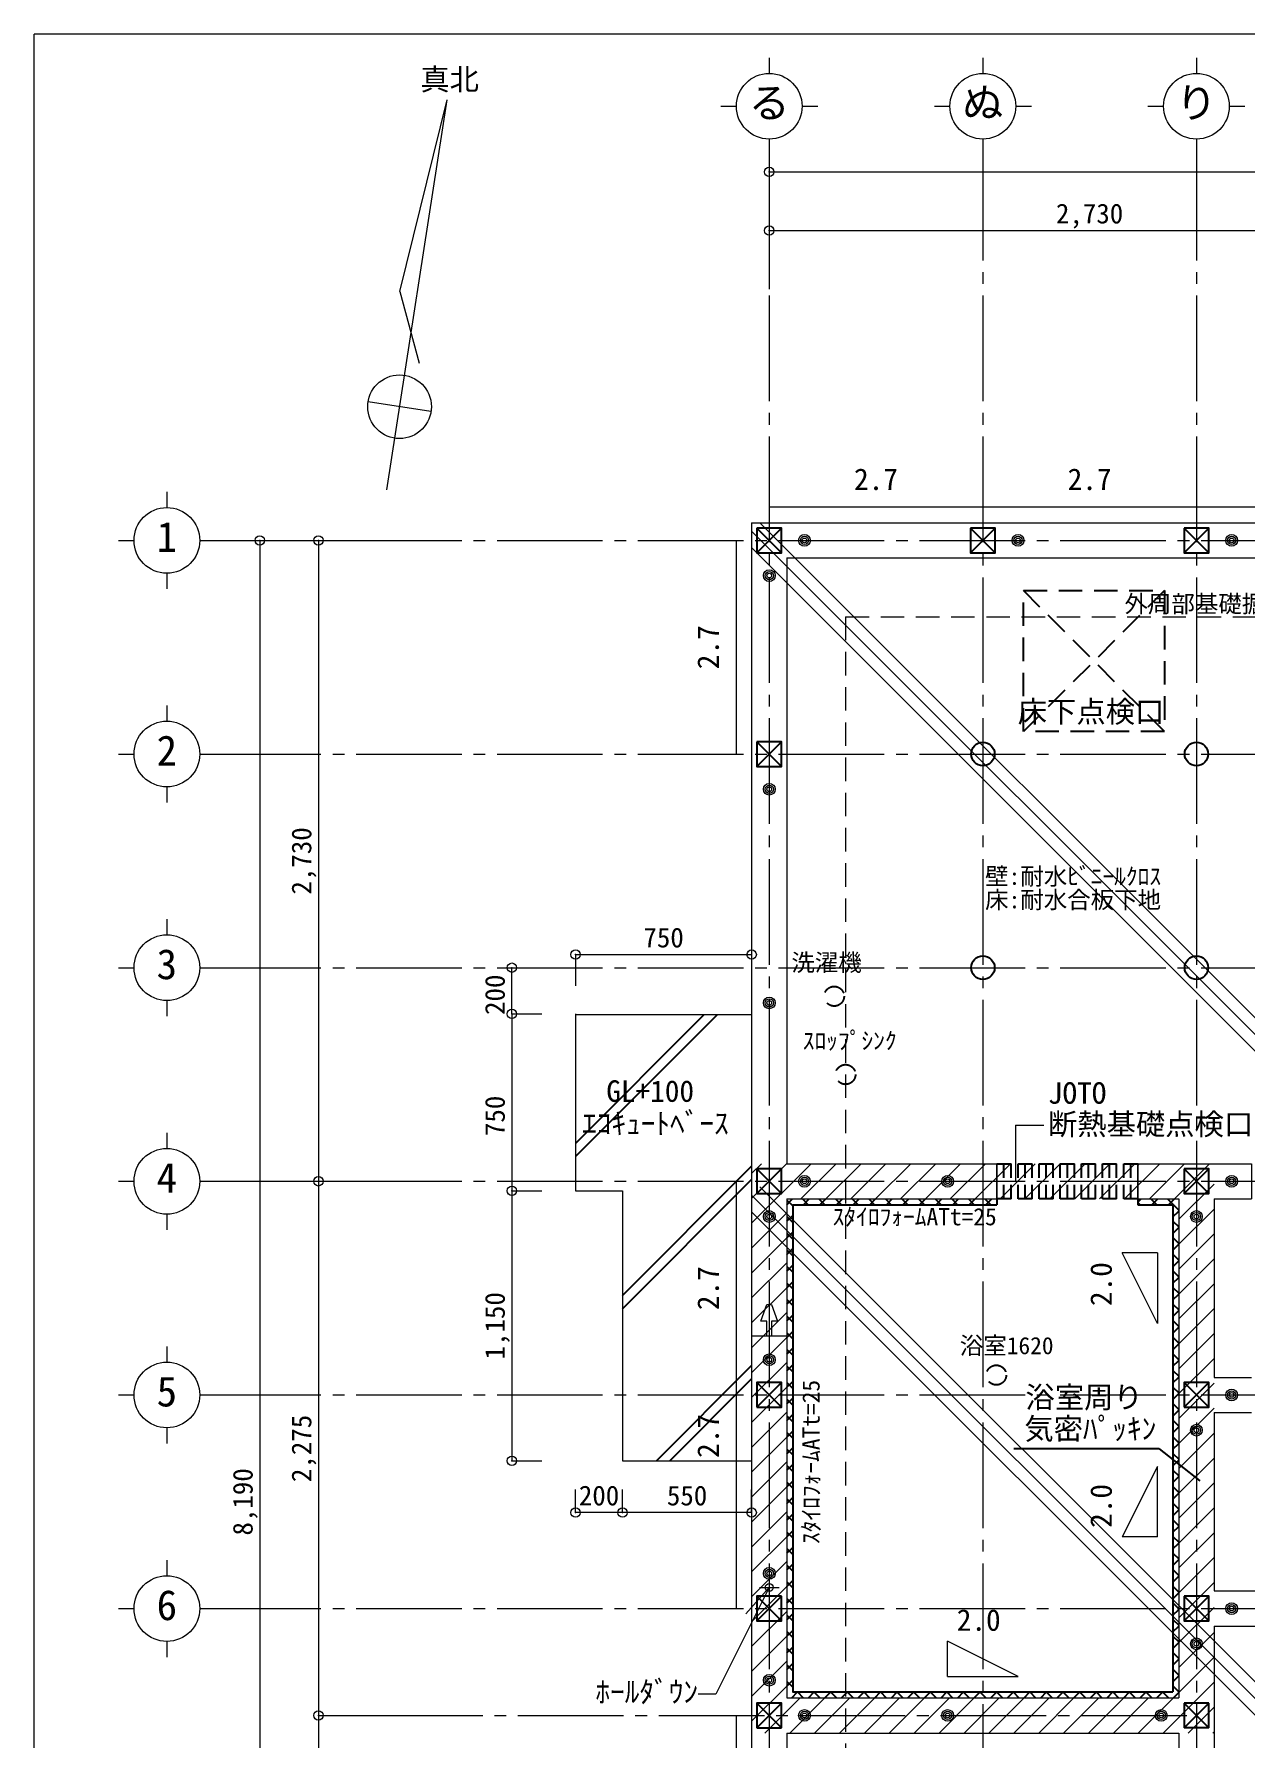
# Model space of a CAD drawing. Units: millimetres at full size, sheet at 1:50. Extents: x -26847 to 9830, y -6970 to 7062.
# Drawn here: x -9970 to -4807, y -199 to 7062 of the extents above; entities that cross this region are included whole.
import ezdxf
from ezdxf.enums import TextEntityAlignment as Align

# ---------------------------------------------------------------- set-up
doc = ezdxf.new("R2010")
doc.units = ezdxf.units.MM
doc.header["$LTSCALE"] = 50
doc.header["$PDMODE"] = 32
doc.header["$PDSIZE"] = 40
for name, pattern in [('CHAIN2', [12, 9, -1, 1, -1]), ('DASHED1', [1.8, 1.2, -0.6]), ('DASHED2', [3, 2, -1])]:
    doc.linetypes.add(name, pattern=pattern)
for name, color, linetype, lineweight in [('3-0_補助線', 4, 'CHAIN2', 9), ('3-1_通り芯・通り番号', 4, 'Continuous', 9), ('3-2_柱(黄)', 6, 'Continuous', 25), ('3-3_仕上線(黄)', 4, 'Continuous', 9), ('3-4_下地・間柱(水色)', 5, 'Continuous', 25), ('3-5_サッシ・室内建具', 4, 'Continuous', 9), ('3-6_住宅設備・造作', 6, 'Continuous', 25), ('3-7_家具点線', 4, 'DASHED2', 9), ('3-8_ハッチング', 5, 'DASHED1', 25), ('3-A_文字', 2, 'Continuous', 9), ('3-B_特記事項', 134, 'Continuous', 25), ('3-C_予備', 134, 'DASHED1', 25), ('3-F_寸法・方位', 4, 'Continuous', 9), ('C-0', 4, 'Continuous', 9), ('C-2', 2, 'Continuous', 9), ('C-A', 134, 'Continuous', 25)]:
    doc.layers.add(name, color=color, linetype=linetype, lineweight=lineweight)
doc.styles.add('ＭＳ ゴシック', font='')
doc.styles.get('ＭＳ ゴシック').set_extended_font_data('MS Gothic')

msp = doc.modelspace()

# ---------------------------------------------------------------- linework, layer by layer
at = {"layer": '3-0_補助線'}
for p, q in [((-6837.79, 6548.18), (-6837.79, -5342.52)), ((-5927.79, 6548.18), (-5927.79, -5342.52)), ((-5017.79, 6548.18), (-5017.79, -5342.52)), ((-9197.8, 4905.56), (5516.74, 4905.56)), ((-9197.8, 3995.56), (5516.74, 3995.56)), ((-9197.8, 3085.56), (5516.74, 3085.56)), ((-9197.8, 2175.56), (5516.74, 2175.56)), ((-9197.8, 1265.56), (5516.74, 1265.56)), ((-9197.8, 355.56), (5516.74, 355.56)), ((-8508.56, -99.44), (-5017.79, -99.44))]:
    msp.add_line(p, q, dxfattribs=at)
at = {"layer": '3-1_通り芯・通り番号'}
for p, q in [((-6837.79, 6961.32), (-6837.79, 6894.75)), ((-5927.79, 6961.32), (-5927.79, 6894.75)), ((-5017.79, 6961.32), (-5017.79, 6894.75)), ((-7044.36, 6754.75), (-6977.79, 6754.75)), ((-6697.79, 6754.75), (-6631.22, 6754.75)), ((-6134.36, 6754.75), (-6067.79, 6754.75)), ((-5787.79, 6754.75), (-5721.22, 6754.75)), ((-5224.36, 6754.75), (-5157.79, 6754.75)), ((-4877.79, 6754.75), (-4811.22, 6754.75)), ((-6837.79, 6614.75), (-6837.79, 6548.18)), ((-5927.79, 6614.75), (-5927.79, 6548.18)), ((-5017.79, 6614.75), (-5017.79, 6548.18)), ((-9404.37, 5112.13), (-9404.37, 5045.56)), ((-9610.94, 4905.56), (-9544.37, 4905.56)), ((-9264.37, 4905.56), (-9197.8, 4905.56)), ((-9404.37, 4765.56), (-9404.37, 4698.99)), ((-9404.37, 4202.13), (-9404.37, 4135.56)), ((-9610.94, 3995.56), (-9544.37, 3995.56)), ((-9264.37, 3995.56), (-9197.8, 3995.56)), ((-9404.37, 3855.56), (-9404.37, 3788.99)), ((-9404.37, 3292.13), (-9404.37, 3225.56)), ((-9610.94, 3085.56), (-9544.37, 3085.56)), ((-9264.37, 3085.56), (-9197.8, 3085.56)), ((-9404.37, 2945.56), (-9404.37, 2878.99)), ((-9404.37, 2382.13), (-9404.37, 2315.56)), ((-9610.94, 2175.56), (-9544.37, 2175.56)), ((-9264.37, 2175.56), (-9197.8, 2175.56)), ((-9404.37, 2035.56), (-9404.37, 1968.99)), ((-9404.37, 1472.13), (-9404.37, 1405.56)), ((-9610.94, 1265.56), (-9544.37, 1265.56)), ((-9264.37, 1265.56), (-9197.8, 1265.56)), ((-9404.37, 1125.56), (-9404.37, 1058.99)), ((-9404.37, 562.13), (-9404.37, 495.56)), ((-9610.94, 355.56), (-9544.37, 355.56)), ((-9264.37, 355.56), (-9197.8, 355.56)), ((-9404.37, 215.56), (-9404.37, 148.99))]:
    msp.add_line(p, q, dxfattribs=at)
for centre in [(-6837.79, 6754.75), (-5927.79, 6754.75), (-5017.79, 6754.75), (-9404.37, 4905.56), (-9404.37, 3995.56), (-9404.37, 3085.56), (-9404.37, 2175.56), (-9404.37, 1265.56), (-9404.37, 355.56)]:
    msp.add_circle(centre, 140, dxfattribs=at)
at = {"layer": '3-2_柱(黄)'}
for p, q in [((-6890.29, 4958.06), (-6785.29, 4853.06)), ((-6785.29, 4958.06), (-6890.29, 4853.06)), ((-5980.29, 4958.06), (-5875.29, 4853.06)), ((-5875.29, 4958.06), (-5980.29, 4853.06)), ((-5070.29, 4958.06), (-4965.29, 4853.06)), ((-4965.29, 4958.06), (-5070.29, 4853.06)), ((-6890.29, 4048.06), (-6785.29, 3943.06)), ((-6785.29, 4048.06), (-6890.29, 3943.06)), ((-5070.29, 2228.06), (-4965.29, 2123.06)), ((-4965.29, 2228.06), (-5070.29, 2123.06)), ((-6890.29, 1213.06), (-6785.29, 1318.06)), ((-6890.29, 1318.06), (-6785.29, 1213.06)), ((-5070.29, 1213.06), (-4965.29, 1318.06)), ((-5070.29, 1318.06), (-4965.29, 1213.06)), ((-6890.29, 408.06), (-6785.29, 303.06)), ((-5070.29, 408.06), (-4965.29, 303.06)), ((-4965.29, 408.06), (-5070.29, 303.06)), ((-6785.29, -46.94), (-6890.29, -151.94)), ((-6890.29, -46.94), (-6890.29, -151.94)), ((-4965.29, -46.94), (-5070.29, -46.94)), ((-5070.29, -46.94), (-5070.29, -151.94)), ((-4965.29, -151.94), (-4965.29, -46.94)), ((-6890.29, -151.94), (-6785.29, -151.94)), ((-4965.29, -151.94), (-5070.29, -151.94))]:
    msp.add_line(p, q, dxfattribs=at)
for points in [[(-6890.29, 4958.06), (-6890.29, 4853.06), (-6785.29, 4853.06), (-6785.29, 4958.06)], [(-5980.29, 4958.06), (-5980.29, 4853.06), (-5875.29, 4853.06), (-5875.29, 4958.06)], [(-5070.29, 4958.06), (-5070.29, 4853.06), (-4965.29, 4853.06), (-4965.29, 4958.06)], [(-6890.29, 4048.06), (-6890.29, 3943.06), (-6785.29, 3943.06), (-6785.29, 4048.06)], [(-6890.29, 2228.06), (-6890.29, 2123.06), (-6785.29, 2123.06), (-6785.29, 2228.06)], [(-5070.29, 2228.06), (-5070.29, 2123.06), (-4965.29, 2123.06), (-4965.29, 2228.06)], [(-6890.29, 1213.06), (-6785.29, 1213.06), (-6785.29, 1318.06), (-6890.29, 1318.06)], [(-5070.29, 1213.06), (-4965.29, 1213.06), (-4965.29, 1318.06), (-5070.29, 1318.06)], [(-6785.29, 408.06), (-6890.29, 408.06), (-6890.29, 303.06)], [(-5070.29, 408.06), (-5070.29, 303.06), (-4965.29, 303.06), (-4965.29, 408.06)], [(-6785.29, -151.94), (-6785.29, -46.94), (-6890.29, -46.94)]]:
    msp.add_lwpolyline(points, close=True, dxfattribs=at)
for points in [[(-6890.29, 2228.06), (-6837.79, 2175.56), (-6785.29, 2123.06)], [(-6785.29, 2228.06), (-6837.79, 2175.56), (-6890.29, 2123.06)], [(-6890.29, 303.06), (-6785.29, 303.06), (-6785.29, 408.06)], [(-4965.29, -151.94), (-5017.79, -99.44), (-5070.29, -46.94)], [(-4965.29, -46.94), (-5017.79, -99.44), (-5070.29, -151.94)]]:
    msp.add_lwpolyline(points, dxfattribs=at)
at = {"layer": '3-3_仕上線(黄)'}
for p, q in [((-6912.79, 4980.56), (-6912.79, -3359.44)), ((-6762.79, 4830.56), (-6762.79, 2250.56)), ((-6762.79, 4830.56), (-4182.79, 4830.56)), ((-5267.79, 2250.56), (-5267.79, 2100.56)), ((-6762.79, 2100.56), (-5867.79, 2100.56)), ((-5267.79, 2100.56), (-5092.79, 2100.56)), ((-5092.79, 2100.56), (-5092.79, -24.44)), ((-4942.79, 2100.56), (-4942.79, 1340.56)), ((-4942.79, 2100.56), (-4782.79, 2100.56)), ((-4942.79, 1340.56), (-4782.79, 1340.56)), ((-4942.79, 1190.56), (-4942.79, 430.56)), ((-4942.79, 1190.56), (-4782.79, 1190.56)), ((-4942.79, 430.56), (-3272.79, 430.56)), ((-4942.79, 280.56), (-4942.79, -2434.44)), ((-4942.79, 280.56), (-2947.79, 280.56)), ((-6762.79, -174.44), (-6762.79, -934.44)), ((-6762.79, -174.44), (-5092.79, -174.44)), ((-5092.79, -174.44), (-5092.79, -934.44))]:
    msp.add_line(p, q, dxfattribs=at)
for points in [[(-6912.79, 4980.56), (2337.21, 4980.56), (2337.21, -3359.44)], [(-6762.79, 2250.56), (-5867.79, 2250.56), (-5867.79, 2100.56)], [(-5267.79, 2250.56), (-4782.79, 2250.56), (-4782.79, 2100.56)], [(-6762.79, 2100.56), (-6762.79, -24.44), (-5092.79, -24.44)]]:
    msp.add_lwpolyline(points, dxfattribs=at)
at = {"layer": '3-4_下地・間柱(水色)'}
for centre in [(-5927.79, 3995.56), (-5017.79, 3995.56), (-5927.79, 3085.56), (-5017.79, 3085.56)]:
    msp.add_circle(centre, 50, dxfattribs=at)
at = {"layer": '3-5_サッシ・室内建具'}
msp.add_line((-5867.79, 2100.56), (-5867.79, 2250.56), dxfattribs=at)
msp.add_lwpolyline([(-5267.79, 2100.56), (-5267.79, 2224.09), (-5267.79, 2250.56)], dxfattribs=at)
at = {"layer": '3-6_住宅設備・造作', "color": 4, "lineweight": 9}
for p, q in [((-7662.79, 2888.4), (-7662.79, 2135.56)), ((-7662.79, 2885.56), (-6912.79, 2885.56)), ((-7662.79, 2135.56), (-7462.79, 2135.56)), ((-7462.79, 2135.56), (-7462.79, 985.56)), ((-7462.79, 985.56), (-6912.79, 985.56))]:
    msp.add_line(p, q, dxfattribs=at)
at = {"layer": '3-6_住宅設備・造作'}
for p, q in [((-6762.79, 2076.05), (-6738.28, 2100.56)), ((-6762.79, 2095.88), (-6737.79, 2070.88)), ((-6737.79, 2075.56), (-5867.79, 2075.56)), ((-6696.75, 2100.56), (-6671.75, 2075.56)), ((-6692.56, 2075.56), (-6667.56, 2100.56)), ((-6626.04, 2100.56), (-6601.04, 2075.56)), ((-6621.85, 2075.56), (-6596.85, 2100.56)), ((-6555.33, 2100.56), (-6530.33, 2075.56)), ((-6551.14, 2075.56), (-6526.14, 2100.56)), ((-6484.62, 2100.56), (-6459.62, 2075.56)), ((-6480.43, 2075.56), (-6455.43, 2100.56)), ((-6413.91, 2100.56), (-6388.91, 2075.56)), ((-6409.72, 2075.56), (-6384.72, 2100.56)), ((-6343.2, 2100.56), (-6318.2, 2075.56)), ((-6339.01, 2075.56), (-6314.01, 2100.56)), ((-6272.49, 2100.56), (-6247.49, 2075.56)), ((-6268.3, 2075.56), (-6243.3, 2100.56)), ((-6201.78, 2100.56), (-6176.78, 2075.56)), ((-6197.59, 2075.56), (-6172.59, 2100.56)), ((-6131.07, 2100.56), (-6106.07, 2075.56)), ((-6126.88, 2075.56), (-6101.88, 2100.56)), ((-6060.36, 2100.56), (-6035.36, 2075.56)), ((-6056.17, 2075.56), (-6031.17, 2100.56)), ((-5989.65, 2100.56), (-5964.65, 2075.56)), ((-5985.46, 2075.56), (-5960.46, 2100.56)), ((-5918.94, 2100.56), (-5893.94, 2075.56)), ((-5914.75, 2075.56), (-5889.75, 2100.56)), ((-5867.79, 2100.56), (-5867.79, 2075.56)), ((-5267.79, 2100.56), (-5267.79, 2075.56)), ((-5267.79, 2086.12), (-5253.35, 2100.56)), ((-5267.79, 2085.81), (-5257.54, 2075.56)), ((-5267.79, 2075.56), (-5117.79, 2075.56)), ((-5211.83, 2100.56), (-5186.83, 2075.56)), ((-5207.64, 2075.56), (-5182.64, 2100.56)), ((-5141.12, 2100.56), (-5092.79, 2052.23)), ((-5136.93, 2075.56), (-5111.93, 2100.56)), ((-5117.79, 2075.56), (-5117.79, 0.56)), ((-5117.79, 2023.99), (-5092.79, 2048.99)), ((-6762.79, 2005.34), (-6737.79, 2030.34)), ((-6762.79, 2025.17), (-6737.79, 2000.17)), ((-5117.79, 2006.52), (-5092.79, 1981.52)), ((-5117.79, 1953.28), (-5092.79, 1978.28)), ((-6762.79, 1934.63), (-6737.79, 1959.63)), ((-6762.79, 1954.46), (-6737.79, 1929.46)), ((-6762.79, 1863.92), (-6737.79, 1888.92)), ((-5117.79, 1935.81), (-5092.79, 1910.81)), ((-5117.79, 1882.57), (-5092.79, 1907.57)), ((-6762.79, 1883.75), (-6737.79, 1858.75)), ((-6762.79, 1793.2), (-6737.79, 1818.2)), ((-5117.79, 1865.1), (-5092.79, 1840.1)), ((-5117.79, 1811.86), (-5092.79, 1836.86)), ((-6762.79, 1813.04), (-6737.79, 1788.04)), ((-6762.79, 1722.49), (-6737.79, 1747.49)), ((-5117.79, 1794.39), (-5092.79, 1769.39)), ((-5117.79, 1741.15), (-5092.79, 1766.15)), ((-6762.79, 1742.33), (-6737.79, 1717.33)), ((-6762.79, 1651.78), (-6737.79, 1676.78)), ((-6762.79, 1671.62), (-6737.79, 1646.62)), ((-5117.79, 1723.68), (-5092.79, 1698.68)), ((-5117.79, 1670.44), (-5092.79, 1695.44)), ((-6762.79, 1581.07), (-6737.79, 1606.07)), ((-6762.79, 1600.91), (-6737.79, 1575.91)), ((-5117.79, 1652.96), (-5092.79, 1627.96)), ((-5117.79, 1599.73), (-5092.79, 1624.73)), ((-6762.79, 1510.36), (-6737.79, 1535.36)), ((-6762.79, 1530.2), (-6737.79, 1505.2)), ((-5117.79, 1582.25), (-5092.79, 1557.25)), ((-5117.79, 1529.02), (-5092.79, 1554.02)), ((-6762.79, 1439.65), (-6737.79, 1464.65)), ((-6762.79, 1459.49), (-6737.79, 1434.49)), ((-5117.79, 1511.54), (-5092.79, 1486.54)), ((-5117.79, 1458.31), (-5092.79, 1483.31)), ((-6762.79, 1368.94), (-6737.79, 1393.94)), ((-6762.79, 1388.78), (-6737.79, 1363.78)), ((-5117.79, 1440.83), (-5092.79, 1415.83)), ((-5117.79, 1387.59), (-5092.79, 1412.59)), ((-6762.79, 1298.23), (-6737.79, 1323.23)), ((-6762.79, 1318.07), (-6737.79, 1293.07)), ((-5117.79, 1370.12), (-5092.79, 1345.12)), ((-5117.79, 1316.88), (-5092.79, 1341.88)), ((-6762.79, 1227.52), (-6737.79, 1252.52)), ((-6762.79, 1247.35), (-6737.79, 1222.35)), ((-5117.79, 1299.41), (-5092.79, 1274.41)), ((-5117.79, 1246.17), (-5092.79, 1271.17)), ((-6762.79, 1156.81), (-6737.79, 1181.81)), ((-6762.79, 1176.64), (-6737.79, 1151.64)), ((-5117.79, 1228.7), (-5092.79, 1203.7)), ((-5117.79, 1175.46), (-5092.79, 1200.46)), ((-6762.79, 1086.1), (-6737.79, 1111.1)), ((-6762.79, 1105.93), (-6737.79, 1080.93)), ((-5117.79, 1157.99), (-5092.79, 1132.99)), ((-5117.79, 1104.75), (-5092.79, 1129.75)), ((-6762.79, 1015.39), (-6737.79, 1040.39)), ((-6762.79, 1035.22), (-6737.79, 1010.22)), ((-5117.79, 1087.28), (-5092.79, 1062.28)), ((-5117.79, 1034.04), (-5092.79, 1059.04)), ((-6762.79, 944.68), (-6737.79, 969.68)), ((-6762.79, 964.51), (-6737.79, 939.51)), ((-5117.79, 1016.57), (-5092.79, 991.57)), ((-5117.79, 963.33), (-5092.79, 988.33)), ((-5117.79, 945.86), (-5092.79, 920.86)), ((-6762.79, 873.97), (-6737.79, 898.97)), ((-6762.79, 893.8), (-6737.79, 868.8)), ((-5117.79, 892.62), (-5092.79, 917.62)), ((-5117.79, 875.15), (-5092.79, 850.15)), ((-6762.79, 803.25), (-6737.79, 828.25)), ((-6762.79, 823.09), (-6737.79, 798.09)), ((-5117.79, 821.91), (-5092.79, 846.91)), ((-5117.79, 804.44), (-5092.79, 779.44)), ((-6762.79, 732.54), (-6737.79, 757.54)), ((-6762.79, 752.38), (-6737.79, 727.38)), ((-5117.79, 751.2), (-5092.79, 776.2)), ((-5117.79, 733.73), (-5092.79, 708.73)), ((-6762.79, 661.83), (-6737.79, 686.83)), ((-6762.79, 681.67), (-6737.79, 656.67)), ((-5117.79, 680.49), (-5092.79, 705.49)), ((-5117.79, 663.01), (-5092.79, 638.01)), ((-6762.79, 591.12), (-6737.79, 616.12)), ((-6762.79, 610.96), (-6737.79, 585.96)), ((-5117.79, 609.78), (-5092.79, 634.78)), ((-5117.79, 592.3), (-5092.79, 567.3)), ((-6762.79, 520.41), (-6737.79, 545.41)), ((-6762.79, 540.25), (-6737.79, 515.25)), ((-5117.79, 539.07), (-5092.79, 564.07)), ((-5117.79, 521.59), (-5092.79, 496.59)), ((-6762.79, 449.7), (-6737.79, 474.7)), ((-6762.79, 469.54), (-6737.79, 444.54)), ((-5117.79, 468.36), (-5092.79, 493.36)), ((-5117.79, 450.88), (-5092.79, 425.88)), ((-6762.79, 378.99), (-6737.79, 403.99)), ((-6762.79, 398.83), (-6737.79, 373.83)), ((-5117.79, 397.65), (-5092.79, 422.65)), ((-5117.79, 380.17), (-5092.79, 355.17)), ((-6762.79, 308.28), (-6737.79, 333.28)), ((-6762.79, 328.12), (-6737.79, 303.12)), ((-5117.79, 326.93), (-5092.79, 351.93)), ((-5117.79, 309.46), (-5092.79, 284.46)), ((-6762.79, 237.57), (-6737.79, 262.57)), ((-6762.79, 257.41), (-6737.79, 232.41)), ((-5117.79, 256.22), (-5092.79, 281.22)), ((-5117.79, 238.75), (-5092.79, 213.75)), ((-6762.79, 166.86), (-6737.79, 191.86)), ((-6762.79, 186.69), (-6737.79, 161.69)), ((-5117.79, 185.51), (-5092.79, 210.51)), ((-5117.79, 168.04), (-5092.79, 143.04)), ((-6762.79, 96.15), (-6737.79, 121.15)), ((-6762.79, 115.98), (-6737.79, 90.98)), ((-5117.79, 114.8), (-5092.79, 139.8)), ((-5117.79, 97.33), (-5092.79, 72.33)), ((-6762.79, 25.44), (-6737.79, 50.44)), ((-6762.79, 45.27), (-6737.79, 20.27)), ((-6741.95, -24.44), (-6716.95, 0.56)), ((-6718.07, 0.56), (-6693.07, -24.44)), ((-6671.24, -24.44), (-6646.24, 0.56)), ((-6647.36, 0.56), (-6622.36, -24.44)), ((-6600.53, -24.44), (-6575.53, 0.56)), ((-6576.65, 0.56), (-6551.65, -24.44)), ((-6529.82, -24.44), (-6504.82, 0.56)), ((-6505.94, 0.56), (-6480.94, -24.44)), ((-6459.11, -24.44), (-6434.11, 0.56)), ((-6435.23, 0.56), (-6410.23, -24.44)), ((-6388.4, -24.44), (-6363.4, 0.56)), ((-6364.52, 0.56), (-6339.52, -24.44)), ((-6317.69, -24.44), (-6292.69, 0.56)), ((-6293.81, 0.56), (-6268.81, -24.44)), ((-6246.98, -24.44), (-6221.98, 0.56)), ((-6223.1, 0.56), (-6198.1, -24.44)), ((-6176.27, -24.44), (-6151.27, 0.56)), ((-6152.39, 0.56), (-6127.39, -24.44)), ((-6105.56, -24.44), (-6080.56, 0.56)), ((-6081.68, 0.56), (-6056.68, -24.44)), ((-6034.85, -24.44), (-6009.85, 0.56)), ((-6010.97, 0.56), (-5985.97, -24.44)), ((-5964.14, -24.44), (-5939.14, 0.56)), ((-5940.26, 0.56), (-5915.26, -24.44)), ((-5893.43, -24.44), (-5868.43, 0.56)), ((-5869.55, 0.56), (-5844.55, -24.44)), ((-5822.72, -24.44), (-5797.72, 0.56)), ((-5798.84, 0.56), (-5773.84, -24.44)), ((-5752.01, -24.44), (-5727.01, 0.56)), ((-5728.12, 0.56), (-5703.12, -24.44)), ((-5681.29, -24.44), (-5656.29, 0.56)), ((-5657.41, 0.56), (-5632.41, -24.44)), ((-5610.58, -24.44), (-5585.58, 0.56)), ((-5586.7, 0.56), (-5561.7, -24.44)), ((-5539.87, -24.44), (-5514.87, 0.56)), ((-5515.99, 0.56), (-5490.99, -24.44)), ((-5469.16, -24.44), (-5444.16, 0.56)), ((-5445.28, 0.56), (-5420.28, -24.44)), ((-5398.45, -24.44), (-5373.45, 0.56)), ((-5374.57, 0.56), (-5349.57, -24.44)), ((-5327.74, -24.44), (-5302.74, 0.56)), ((-5303.86, 0.56), (-5278.86, -24.44)), ((-5257.03, -24.44), (-5232.03, 0.56)), ((-5233.15, 0.56), (-5208.15, -24.44)), ((-5186.32, -24.44), (-5161.32, 0.56)), ((-5162.44, 0.56), (-5137.44, -24.44)), ((-5117.79, 44.09), (-5092.79, 69.09)), ((-5117.79, 26.62), (-5092.79, 1.62)), ((-5115.61, -24.44), (-5092.79, -1.62))]:
    msp.add_line(p, q, dxfattribs=at)
msp.add_lwpolyline([(-6737.79, 2075.56), (-6737.79, 0.56), (-5117.79, 0.56)], dxfattribs=at)
at = {"layer": '3-7_家具点線'}
msp.add_line((-6512.79, 4580.56), (1937.21, 4580.56), dxfattribs=at)
msp.add_lwpolyline([(-6512.79, 4580.56), (-6512.79, -2959.44), (1937.21, -2959.44)], dxfattribs=at)
at = {"layer": '3-8_ハッチング', "color": 6, "linetype": 'DASHED2'}
for p, q in [((-5154.16, 4091.48), (-5754.16, 4691.48)), ((-5754.16, 4691.48), (-5154.16, 4691.48)), ((-5154.16, 4691.48), (-5154.16, 4091.48)), ((-5154.16, 4091.48), (-5754.16, 4091.48))]:
    msp.add_line(p, q, dxfattribs=at)
at = {"layer": '3-8_ハッチング'}
for p, q in [((-5867.79, 2250.56), (-5267.79, 2250.56)), ((-5837.79, 2100.56), (-5837.79, 2250.56)), ((-5807.79, 2100.56), (-5807.79, 2250.56)), ((-5777.79, 2100.56), (-5777.79, 2250.56)), ((-5747.79, 2100.56), (-5747.79, 2250.56)), ((-5717.79, 2100.56), (-5717.79, 2250.56)), ((-5687.79, 2100.56), (-5687.79, 2250.56)), ((-5657.79, 2100.56), (-5657.79, 2250.56)), ((-5627.79, 2100.56), (-5627.79, 2250.56)), ((-5597.79, 2100.56), (-5597.79, 2250.56)), ((-5567.79, 2100.56), (-5567.79, 2250.56)), ((-5537.79, 2100.56), (-5537.79, 2250.56)), ((-5507.79, 2100.56), (-5507.79, 2250.56)), ((-5477.79, 2100.56), (-5477.79, 2250.56)), ((-5447.79, 2100.56), (-5447.79, 2250.56)), ((-5417.79, 2100.56), (-5417.79, 2250.56)), ((-5387.79, 2100.56), (-5387.79, 2250.56)), ((-5357.79, 2100.56), (-5357.79, 2250.56)), ((-5327.79, 2100.56), (-5327.79, 2250.56)), ((-5297.79, 2100.56), (-5297.79, 2250.56)), ((-5267.79, 2100.56), (-5867.79, 2100.56))]:
    msp.add_line(p, q, dxfattribs=at)
at = {"layer": '3-8_ハッチング', "color": 6, "linetype": 'DASHED2'}
msp.add_lwpolyline([(-5154.16, 4691.48), (-5754.16, 4091.48), (-5754.16, 4691.48)], dxfattribs=at)
for centre in [(-6561.21, 2963.8), (-6512.79, 2630.56), (-5870.47, 1350.37)]:
    msp.add_circle(centre, 42.1, dxfattribs=at)
at = {"layer": '3-A_文字', "color": 4}
for p, q in [((-8467.8, 5121.54), (-8210.66, 6781.75)), ((-8412.31, 5966.31), (-8210.66, 6781.75)), ((-8412.31, 5966.31), (-8328.77, 5660.43)), ((-8279.14, 5454.17), (-8546.99, 5495.65))]:
    msp.add_line(p, q, dxfattribs=at)
at = {"layer": '3-A_文字'}
for p, q in [((1391.93, -3359.44), (-6912.79, 4945.28)), ((1462.64, -3359.44), (-6877.36, 4980.56)), ((1321.22, -3359.44), (-6912.79, 4874.57)), ((-5789.11, 2414.58), (-5668.49, 2414.58)), ((-5789.11, 2414.58), (-5789.11, 2175.56)), ((-1436.5, -3359.44), (-6912.79, 2116.85)), ((-1365.79, -3359.44), (-6877.36, 2152.13)), ((-1507.21, -3359.44), (-6912.79, 2046.14))]:
    msp.add_line(p, q, dxfattribs=at)
at = {"layer": '3-A_文字', "color": 4}
msp.add_circle((-8413.07, 5474.91), 135.52, dxfattribs=at)
at = {"layer": '3-B_特記事項'}
for p, q in [((-7662.16, 2338.76), (-7115.36, 2885.56)), ((-7662.16, 2282.19), (-7058.79, 2885.56)), ((-7462.79, 1689.6), (-6912.79, 2239.6)), ((-7462.79, 1633.03), (-6912.79, 2183.03)), ((-7318.3, 985.56), (-6912.79, 1391.07)), ((-7261.73, 985.56), (-6912.79, 1334.5))]:
    msp.add_line(p, q, dxfattribs=at)
at = {"layer": '3-C_予備'}
msp.add_line((-5261.85, 2250.56), (-5267.79, 2244.62), dxfattribs=at)
at = {"layer": '3-F_寸法・方位'}
for p, q in [((-9970.09, -6737.94), (-9970.09, 7062.06)), ((9829.91, 7062.06), (-9970.09, 7062.06)), ((-6837.79, 6475.28), (2262.21, 6475.28)), ((-6837.79, 6475.28), (-6837.79, 6225.28)), ((-6837.79, 6225.28), (-4107.79, 6225.28)), ((-6837.79, 6225.28), (-6837.79, 5975.28)), ((-9008.56, 4905.56), (-9008.56, -3284.44)), ((-9008.56, 4905.56), (-8758.56, 4905.56)), ((-8758.56, 4905.56), (-8758.56, 2175.56)), ((-8758.56, 4905.56), (-8508.56, 4905.56)), ((-7662.79, 3141.44), (-6912.79, 3141.44)), ((-7662.79, 3141.44), (-7662.79, 3008.07)), ((-6912.79, 3141.44), (-6912.79, 3008.07)), ((-7934.33, 2888.4), (-7934.33, 3085.56)), ((-7934.33, 3085.56), (-7807.36, 3085.56)), ((-7934.33, 2888.4), (-7934.33, 2135.56)), ((-7934.33, 2888.4), (-7807.36, 2888.4)), ((-7934.33, 2888.4), (-7807.36, 2888.4)), ((-8758.56, 2175.56), (-8508.56, 2175.56)), ((-8758.56, 2175.56), (-8758.56, -99.44)), ((-7934.33, 2135.56), (-7807.36, 2135.56)), ((-7934.33, 2135.56), (-7934.33, 985.56)), ((-7934.33, 985.56), (-7807.36, 985.56)), ((-7662.79, 764.86), (-7662.79, 862.36)), ((-7462.79, 764.86), (-7462.79, 862.36)), ((-6912.79, 764.86), (-6912.79, 862.36)), ((-7462.79, 764.86), (-7662.79, 764.86)), ((-6912.79, 764.86), (-7462.79, 764.86)), ((-8758.56, -99.44), (-8508.56, -99.44)), ((-8758.56, -99.44), (-8758.56, -1009.44))]:
    msp.add_line(p, q, dxfattribs=at)
for p in [(-6837.79, 6475.28), (-6837.79, 6225.28), (-9008.56, 4905.56), (-8758.56, 4905.56), (-7662.79, 3141.44), (-6912.79, 3141.44), (-7934.33, 3085.56), (-7934.33, 2888.4), (-8758.56, 2175.56), (-7934.33, 2135.56), (-7934.33, 985.56), (-7662.79, 764.86), (-7462.79, 764.86), (-6912.79, 764.86), (-8758.56, -99.44)]:
    msp.add_point(p, dxfattribs=at)
at = {"layer": 'C-0'}
for p, q in [((-5927.79, 5047.06), (-6837.79, 5047.06)), ((-5017.79, 5047.06), (-5927.79, 5047.06)), ((-4107.79, 5047.06), (-5017.79, 5047.06)), ((-6979.29, 4905.56), (-6979.29, 3995.56)), ((-5183.64, 1870.56), (-5333.64, 1870.56)), ((-5183.64, 1570.56), (-5333.64, 1870.56)), ((-5183.64, 1870.56), (-5183.64, 1570.56)), ((-6762.79, 1515.56), (-6912.79, 1515.56)), ((-5183.64, 960.56), (-5333.64, 660.56)), ((-5183.64, 660.56), (-5183.64, 960.56)), ((-5183.64, 660.56), (-5333.64, 660.56)), ((-6837.79, 445.56), (-6937.31, 333.33)), ((-6879.45, 445.56), (-6796.12, 445.56)), ((-6837.79, 487.23), (-6837.79, 403.89)), ((-5777.79, 66.42), (-6077.79, 216.42)), ((-6077.79, 66.42), (-6077.79, 216.42)), ((-6077.79, 66.42), (-5777.79, 66.42)), ((-6979.29, -99.44), (-6979.29, -1009.44))]:
    msp.add_line(p, q, dxfattribs=at)
for points in [[(-6979.29, 2175.56), (-6979.29, 1265.56), (-6979.29, 355.56)], [(-6873.25, 1580.56), (-6847.79, 1650.56), (-6827.79, 1650.56), (-6802.32, 1580.56), (-6827.79, 1580.56), (-6827.79, 1515.56)], [(-6847.79, 1515.56), (-6847.79, 1580.56), (-6873.25, 1580.56)], [(-6837.79, 445.56), (-7065.29, -9.44), (-7141.12, -9.44)]]:
    msp.add_lwpolyline(points, dxfattribs=at)
for centre, radius in [((-6687.79, 4905.56), 25), ((-6687.79, 4905.56), 17.5), ((-6687.79, 4905.56), 10), ((-5777.79, 4905.56), 25), ((-5777.79, 4905.56), 17.5), ((-5777.79, 4905.56), 10), ((-4867.79, 4905.56), 25), ((-4867.79, 4905.56), 17.5), ((-4867.79, 4905.56), 10), ((-6837.79, 4755.56), 25), ((-6837.79, 4755.56), 17.5), ((-6837.79, 4755.56), 10), ((-6837.79, 3845.56), 25), ((-6837.79, 3845.56), 17.5), ((-6837.79, 3845.56), 10), ((-6837.79, 2935.56), 25), ((-6837.79, 2935.56), 17.5), ((-6837.79, 2935.56), 10), ((-6687.79, 2175.56), 25), ((-6687.79, 2175.56), 17.5), ((-6687.79, 2175.56), 10), ((-6077.79, 2175.56), 25), ((-6077.79, 2175.56), 17.5), ((-6077.79, 2175.56), 10), ((-4867.79, 2175.56), 25), ((-4867.79, 2175.56), 17.5), ((-4867.79, 2175.56), 10), ((-6837.79, 2025.56), 25), ((-6837.79, 2025.56), 17.5), ((-6837.79, 2025.56), 10), ((-5017.79, 2025.56), 25), ((-5017.79, 2025.56), 17.5), ((-5017.79, 2025.56), 10), ((-6837.79, 1415.56), 25), ((-6837.79, 1415.56), 17.5), ((-6837.79, 1415.56), 10), ((-4867.79, 1265.56), 25), ((-4867.79, 1265.56), 17.5), ((-4867.79, 1265.56), 10), ((-5017.79, 1115.56), 25), ((-5017.79, 1115.56), 17.5), ((-5017.79, 1115.56), 10), ((-6837.79, 505.56), 25), ((-6837.79, 505.56), 17.5), ((-6837.79, 505.56), 10), ((-6837.79, 445.56), 16.67), ((-4867.79, 355.56), 25), ((-4867.79, 355.56), 17.5), ((-4867.79, 355.56), 10), ((-5017.79, 205.56), 25), ((-5017.79, 205.56), 17.5), ((-5017.79, 205.56), 10), ((-6837.79, 50.56), 25), ((-6837.79, 50.56), 17.5), ((-6837.79, 50.56), 10), ((-6687.79, -99.44), 25), ((-6687.79, -99.44), 17.5), ((-6687.79, -99.44), 10), ((-6077.79, -99.44), 25), ((-6077.79, -99.44), 17.5), ((-6077.79, -99.44), 10), ((-5167.79, -99.44), 25), ((-5167.79, -99.44), 17.5), ((-5167.79, -99.44), 10)]:
    msp.add_circle(centre, radius, dxfattribs=at)
at = {"layer": 'C-2'}
for p, q in [((-6912.79, 1996.76), (-6658.99, 2250.56)), ((-6912.79, 2102.82), (-6765.05, 2250.56)), ((-6912.79, 2208.89), (-6871.12, 2250.56)), ((-6702.92, 2100.56), (-6552.92, 2250.56)), ((-6596.85, 2100.56), (-6446.85, 2250.56)), ((-6490.79, 2100.56), (-6340.79, 2250.56)), ((-6384.72, 2100.56), (-6234.72, 2250.56)), ((-6278.66, 2100.56), (-6128.66, 2250.56)), ((-6172.59, 2100.56), (-6022.59, 2250.56)), ((-6066.52, 2100.56), (-5916.52, 2250.56)), ((-5960.46, 2100.56), (-5810.46, 2250.56)), ((-5854.39, 2100.56), (-5704.39, 2250.56)), ((-5748.33, 2100.56), (-5598.33, 2250.56)), ((-5642.26, 2100.56), (-5492.26, 2250.56)), ((-5536.19, 2100.56), (-5386.19, 2250.56)), ((-5430.13, 2100.56), (-5280.13, 2250.56)), ((-5324.06, 2100.56), (-5174.06, 2250.56)), ((-5218, 2100.56), (-5068, 2250.56)), ((-5111.93, 2100.56), (-4961.93, 2250.56)), ((-5092.79, 2013.64), (-4942.79, 2163.64)), ((-6912.79, 1890.69), (-6762.79, 2040.69)), ((-5092.79, 1907.57), (-4942.79, 2057.57)), ((-6912.79, 1784.63), (-6762.79, 1934.63)), ((-5092.79, 1801.5), (-4942.79, 1951.5)), ((-6912.79, 1678.56), (-6762.79, 1828.56)), ((-5092.79, 1695.44), (-4942.79, 1845.44)), ((-6912.79, 1572.49), (-6762.79, 1722.49)), ((-5092.79, 1589.37), (-4942.79, 1739.37)), ((-6912.79, 1466.43), (-6762.79, 1616.43)), ((-5092.79, 1483.31), (-4942.79, 1633.31)), ((-5092.79, 1377.24), (-4942.79, 1527.24)), ((-6912.79, 1360.36), (-6762.79, 1510.36)), ((-6912.79, 1254.3), (-6762.79, 1404.3)), ((-5092.79, 1271.17), (-4942.79, 1421.17)), ((-5092.79, 1165.11), (-4942.79, 1315.11)), ((-6912.79, 1148.23), (-6762.79, 1298.23)), ((-6912.79, 1042.16), (-6762.79, 1192.16)), ((-5092.79, 1059.04), (-4942.79, 1209.04)), ((-5092.79, 952.98), (-4942.79, 1102.98)), ((-6912.79, 936.1), (-6762.79, 1086.1)), ((-6912.79, 830.03), (-6762.79, 980.03)), ((-5092.79, 846.91), (-4942.79, 996.91)), ((-6912.79, 723.97), (-6762.79, 873.97)), ((-5092.79, 740.84), (-4942.79, 890.84)), ((-6912.79, 617.9), (-6762.79, 767.9)), ((-5092.79, 634.78), (-4942.79, 784.78)), ((-6912.79, 511.83), (-6762.79, 661.83)), ((-5092.79, 528.71), (-4942.79, 678.71)), ((-6912.79, 405.77), (-6762.79, 555.77)), ((-5092.79, 422.65), (-4942.79, 572.65)), ((-6912.79, 299.7), (-6762.79, 449.7)), ((-5092.79, 316.58), (-4942.79, 466.58)), ((-6912.79, 193.64), (-6762.79, 343.64)), ((-5092.79, 210.51), (-4942.79, 360.51)), ((-6912.79, 87.57), (-6762.79, 237.57)), ((-5092.79, 104.45), (-4942.79, 254.45)), ((-5092.79, -1.62), (-4942.79, 148.38)), ((-6912.79, -18.5), (-6762.79, 131.5)), ((-6912.79, -124.56), (-6762.79, 25.44)), ((-5159.54, -174.44), (-4942.79, 42.32)), ((-6856.6, -174.44), (-6706.6, -24.44)), ((-6750.53, -174.44), (-6600.53, -24.44)), ((-6644.47, -174.44), (-6494.47, -24.44)), ((-6538.4, -174.44), (-6388.4, -24.44)), ((-6432.34, -174.44), (-6282.34, -24.44)), ((-6326.27, -174.44), (-6176.27, -24.44)), ((-6220.2, -174.44), (-6070.2, -24.44)), ((-6114.14, -174.44), (-5964.14, -24.44)), ((-6008.07, -174.44), (-5858.07, -24.44)), ((-5902.01, -174.44), (-5752.01, -24.44)), ((-5795.94, -174.44), (-5645.94, -24.44)), ((-5689.87, -174.44), (-5539.87, -24.44)), ((-5583.81, -174.44), (-5433.81, -24.44)), ((-5477.74, -174.44), (-5327.74, -24.44)), ((-5371.68, -174.44), (-5221.68, -24.44)), ((-5265.61, -174.44), (-5115.61, -24.44)), ((-5053.48, -174.44), (-4942.79, -63.75)), ((-4947.41, -174.44), (-4942.79, -169.82))]:
    msp.add_line(p, q, dxfattribs=at)
at = {"layer": 'C-A'}
for q in [(-5795.25, 1035.88), (-5002.85, 899.57)]:
    msp.add_line((-5176.65, 1035.88), q, dxfattribs=at)

# ---------------------------------------------------------------- texts
at = {"layer": '3-1_通り芯・通り番号', "style": 'ＭＳ ゴシック'}
for s, p in [('る', (-6925.29, 6667.25)), ('ぬ', (-6015.29, 6667.25)), ('り', (-5105.29, 6667.25)), ('1', (-9448.12, 4818.06)), ('2', (-9448.12, 3908.06)), ('3', (-9448.12, 2998.06)), ('4', (-9448.12, 2088.06)), ('5', (-9448.12, 1178.06)), ('6', (-9448.12, 268.06))]:
    msp.add_text(s, height=128.3, dxfattribs=at).set_placement(p, align=Align.BOTTOM_LEFT)
at = {"layer": '3-6_住宅設備・造作', "style": 'ＭＳ ゴシック'}
msp.add_text('ｽﾀｲﾛﾌｫｰﾑATt=25', height=73.31, dxfattribs=at).set_placement((-6567.94, 1966.14), align=Align.BOTTOM_LEFT)
msp.add_text('ｽﾀｲﾛﾌｫｰﾑATt=25', height=73.31, rotation=90, dxfattribs=at).set_placement((-6601.32, 630.45), align=Align.BOTTOM_LEFT)
at = {"layer": '3-7_家具点線', "color": 6, "style": 'ＭＳ ゴシック'}
msp.add_text('外周部基礎掘下げベース', height=73.31, dxfattribs=at).set_placement((-5324.48, 4576.54), align=Align.BOTTOM_LEFT)
at = {"layer": '3-8_ハッチング', "color": 6, "style": 'ＭＳ ゴシック'}
for s, height, p in [('床下点検口', 91.64, (-5779.3, 4102.78)), ('洗濯機', 73.31, (-6743.61, 3049.04)), ('ｽﾛｯﾌﾟｼﾝｸ', 73.31, (-6695.19, 2715.8)), ('浴室1620', 73.31, (-6025.98, 1417.1))]:
    msp.add_text(s, height=height, dxfattribs=at).set_placement(p, align=Align.BOTTOM_LEFT)
at = {"layer": '3-A_文字', "color": 3, "style": 'ＭＳ ゴシック'}
msp.add_text('真北', height=91.64, dxfattribs=at).set_placement((-8324.67, 6796.01), align=Align.BOTTOM_LEFT)
at = {"layer": '3-A_文字', "color": 4, "style": 'ＭＳ ゴシック'}
for s, p in [('GL+100', (-7532.19, 2486.59)), ('JOTO', (-5650.72, 2478.41)), ('ｴｺｷｭｰﾄﾍﾞｰｽ', (-7635.46, 2349.08)), ('断熱基礎点検口', (-5650.72, 2345.98))]:
    msp.add_text(s, height=91.64, dxfattribs=at).set_placement(p, align=Align.BOTTOM_LEFT)
at = {"layer": '3-F_寸法・方位', "style": 'ＭＳ ゴシック'}
for s, p in [('2,730', (-5616.54, 6230.28)), ('750', (-7374.04, 3146.44)), ('200', (-7649.04, 769.86)), ('550', (-7274.04, 769.86))]:
    msp.add_text(s, height=84.31, dxfattribs=at).set_placement(p, align=Align.BOTTOM_LEFT)
for s, p in [('2,730', (-8763.56, 3396.81)), ('200', (-7939.33, 2884.22)), ('750', (-7939.33, 2368.23)), ('1,150', (-7939.33, 1416.81)), ('2,275', (-8763.56, 894.31)), ('8,190', (-9013.56, 666.81))]:
    msp.add_text(s, height=84.31, rotation=90, dxfattribs=at).set_placement(p, align=Align.BOTTOM_LEFT)
at = {"layer": 'C-0', "color": 5, "style": 'ＭＳ ゴシック'}
for s, height, p in [('2.7', 91.64, (-6476.54, 5092.89)), ('2.7', 91.64, (-5566.54, 5092.89)), ('壁:耐水ﾋﾞﾆｰﾙｸﾛｽ', 73.31, (-5918.23, 3416.23)), ('床:耐水合板下地', 73.31, (-5918.23, 3316.23)), ('2.0', 91.64, (-6038.87, 233.64)), ('ﾎｰﾙﾀﾞｳﾝ', 91.64, (-7578.62, -71.94))]:
    msp.add_text(s, height=height, dxfattribs=at).set_placement(p, align=Align.BOTTOM_LEFT)
for s, p in [('2.7', (-7025.12, 4356.81)), ('2.0', (-5350.86, 1644.14)), ('2.7', (-7025.12, 1626.81)), ('2.7', (-7025.12, 997.33)), ('2.0', (-5350.86, 699.47))]:
    msp.add_text(s, height=91.64, rotation=90, dxfattribs=at).set_placement(p, align=Align.BOTTOM_LEFT)
at = {"layer": 'C-A', "style": 'ＭＳ ゴシック'}
for s, p in [('浴室周り', (-5746.29, 1182.52)), ('気密ﾊﾟｯｷﾝ', (-5751.27, 1048.56))]:
    msp.add_text(s, height=91.64, dxfattribs=at).set_placement(p, align=Align.BOTTOM_LEFT)

doc.saveas('drawing.dxf')
